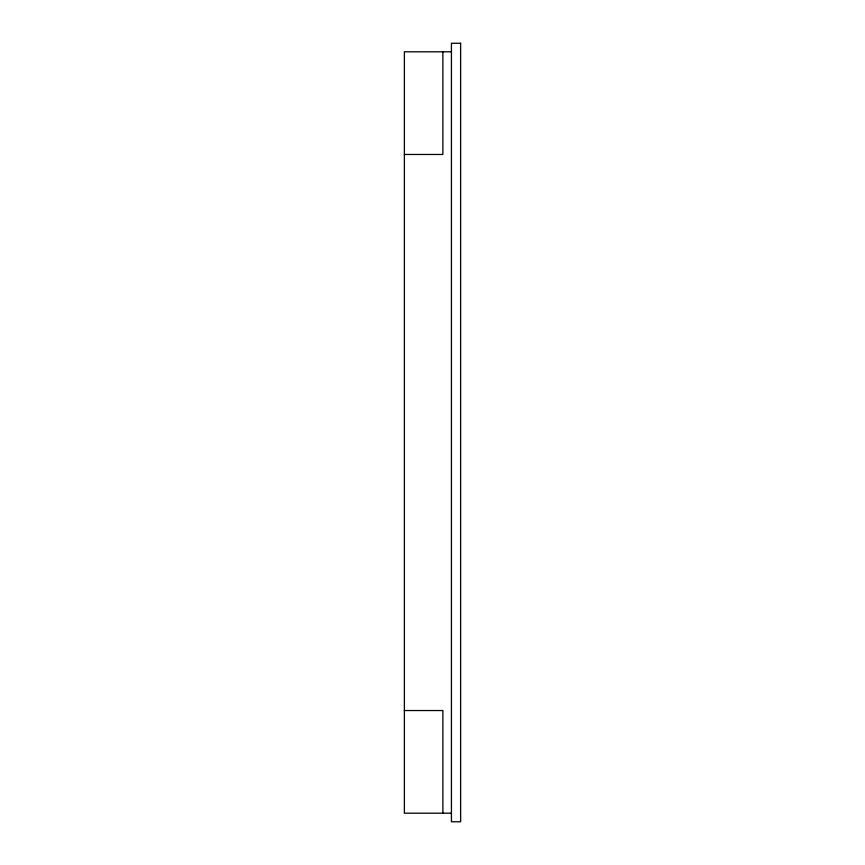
<?xml version="1.0" encoding="UTF-8"?>
<svg xmlns="http://www.w3.org/2000/svg" width="865" height="865" viewBox="0 0 865 865"><rect width="100%" height="100%" fill="white"/><g stroke="black" fill="none" stroke-linecap="round" stroke-linejoin="round"><path stroke-width="1.3" d="M451.433 51.803L404.377 51.803L404.377 813.197L451.433 813.197M404.377 154.467L442.88 154.467L442.88 51.803M404.377 710.533L442.88 710.533L442.88 813.197M460.623 43.25L451.433 43.25L451.433 821.75L460.623 821.75L460.623 43.25"/></g></svg>
